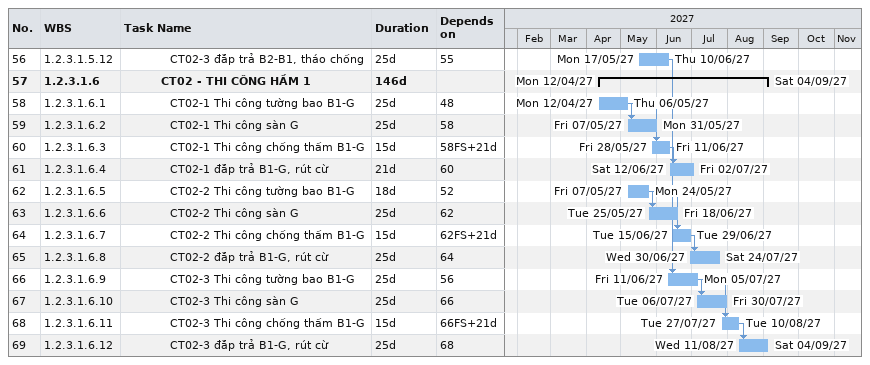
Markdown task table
| ID | WBS | Task | Duration | Start | Finish | Predecessors |
|---|---|---|---|---|---|---|
| 56 | 1.2.3.1.5.12 | CT02-3 đắp trả B2-B1, tháo chống | 25d | 2027-05-17 | 2027-06-10 | 55 |
| 57 | 1.2.3.1.6 | **CT02 - THI CÔNG HẦM 1** | 146d | 2027-04-12 | 2027-09-04 |  |
| 58 | 1.2.3.1.6.1 | CT02-1 Thi công tường bao B1-G | 25d | 2027-04-12 | 2027-05-06 | 48 |
| 59 | 1.2.3.1.6.2 | CT02-1 Thi công sàn G | 25d | 2027-05-07 | 2027-05-31 | 58 |
| 60 | 1.2.3.1.6.3 | CT02-1 Thi công chống thấm B1-G | 15d | 2027-05-28 | 2027-06-11 | 58FS+21d |
| 61 | 1.2.3.1.6.4 | CT02-1 đắp trả B1-G, rút cừ | 21d | 2027-06-12 | 2027-07-02 | 60 |
| 62 | 1.2.3.1.6.5 | CT02-2 Thi công tường bao B1-G | 18d | 2027-05-07 | 2027-05-24 | 52 |
| 63 | 1.2.3.1.6.6 | CT02-2 Thi công sàn G | 25d | 2027-05-25 | 2027-06-18 | 62 |
| 64 | 1.2.3.1.6.7 | CT02-2 Thi công chống thấm B1-G | 15d | 2027-06-15 | 2027-06-29 | 62FS+21d |
| 65 | 1.2.3.1.6.8 | CT02-2 đắp trả B1-G, rút cừ | 25d | 2027-06-30 | 2027-07-24 | 64 |
| 66 | 1.2.3.1.6.9 | CT02-3 Thi công tường bao B1-G | 25d | 2027-06-11 | 2027-07-05 | 56 |
| 67 | 1.2.3.1.6.10 | CT02-3 Thi công sàn G | 25d | 2027-07-06 | 2027-07-30 | 66 |
| 68 | 1.2.3.1.6.11 | CT02-3 Thi công chống thấm B1-G | 15d | 2027-07-27 | 2027-08-10 | 66FS+21d |
| 69 | 1.2.3.1.6.12 | CT02-3 đắp trả B1-G, rút cừ | 25d | 2027-08-11 | 2027-09-04 | 68 |
